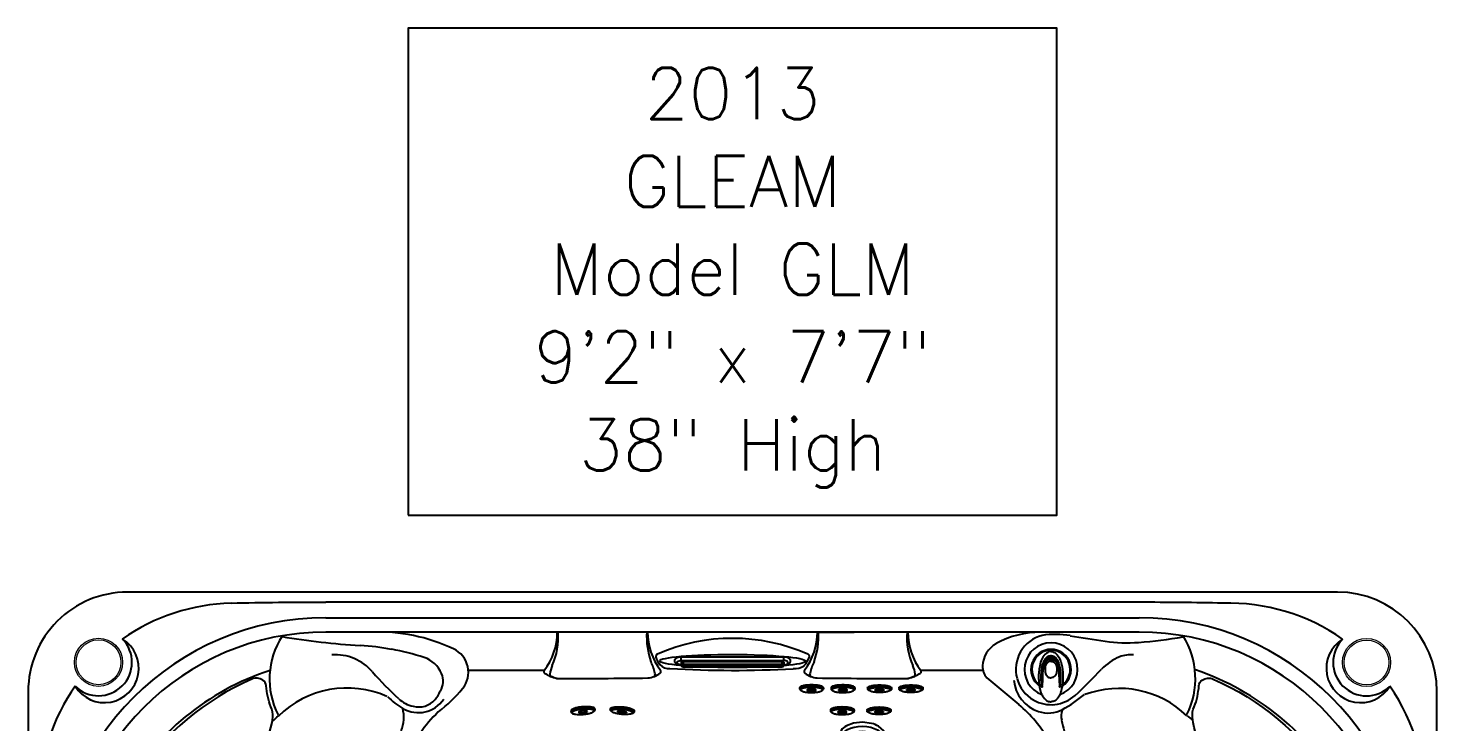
# Model space of a CAD drawing. Extents: x 398 to 508, y 628 to 778.
# Drawn here: x 398.1 to 508.1, y 724.3 to 778.5 of the extents above; entities that cross this region are included whole.
import ezdxf
from ezdxf.enums import TextEntityAlignment as Align

# ---------------------------------------------------------------- set-up
doc = ezdxf.new("R2010")
doc.units = 0
doc.header["$MEASUREMENT"] = 0
for name, color, linetype in [('1', 4, 'Continuous'), ('2', 7, 'Continuous'), ('DIM', 3, 'Continuous')]:
    doc.layers.add(name, color=color, linetype=linetype)
doc.styles.add('SIMPLEX', font='simplex')

# ---------------------------------------------------------------- blocks, each defined once
blk = doc.blocks.new('WATERFALL')
at = {"layer": '1'}
for p, q in [((4, 0), (-4, 0)), ((-4, -0.4), (-4, -0.64)), ((-4, -0.63), (-4, -0.66)), ((-3.85, -0.35), (3.85, -0.35)), ((4, -0.4), (4, -0.64)), ((4, -0.63), (4, -0.66))]:
    blk.add_line(p, q, dxfattribs=at)
at = {"layer": '1', "color": 3, "linetype": 'Continuous'}
for p, q in [((-4, -0.27), (-4, 0)), ((4, -0.27), (4, 0)), ((-4, -0.27), (4, -0.27)), ((-3.93, -0.7), (-3.93, -0.71)), ((-3.9, -0.7), (-3.9, -0.68)), ((-3.85, -0.56), (3.85, -0.56)), ((-3.85, -0.56), (-3.85, -0.76)), ((3.85, -0.66), (-3.85, -0.66)), ((-3.85, -0.66), (3.85, -0.66)), ((-3.85, -0.72), (3.85, -0.72)), ((-3.85, -0.75), (3.85, -0.75)), ((3.85, -0.35), (3.85, -0.56)), ((3.85, -0.56), (3.85, -0.76)), ((3.9, -0.7), (3.9, -0.68)), ((3.93, -0.7), (3.93, -0.71))]:
    blk.add_line(p, q, dxfattribs=at)
at = {"layer": '1', "color": 3}
blk.add_line((-3.85, -0.35), (-3.85, -0.56), dxfattribs=at)
at = {"layer": '1', "linetype": 'Continuous'}
blk.add_line((-3.85, -0.76), (3.85, -0.76), dxfattribs=at)
at = {"layer": '1'}
for centre, radius, start, end in [((-4, -0.96), 0.96, 89.7026, 110.5473), ((4, -0.96), 0.96, 69.4527, 90.2974), ((-4.38, -0.28), 0.162, 137.3529, 196.1624), ((-4.22, -0.26), 0.323, 191.3089, 230.2531), ((-4.2, -0.44), 0.408, 110.5473, 137.3529), ((-4.09, -0.11), 0.519, 230.3167, 253.2943), ((-4, 0.17), 0.811, 252.8804, 270.2955), ((-3.94, -0.45), 0.0809, 117.1348, 158.7066), ((-3.91, -0.44), 0.11, 169.5931, 190.5464), ((-3.96, -0.44), 0.0631, 198.2934, 228.5703), ((-3.92, -0.65), 0.0826, 185.5312, 225.4143), ((-3.86, -0.61), 0.255, 87.9371, 118.1535), ((-3.86, -0.59), 0.166, 225.4143, 272.815), ((3.86, -0.61), 0.255, 61.8465, 92.0629), ((3.86, -0.59), 0.166, 267.185, 314.5857), ((3.92, -0.65), 0.0826, 314.5857, 354.4688), ((3.94, -0.45), 0.0809, 21.2934, 62.8652), ((3.95, -0.63), 0.0493, 354.0691, 39.2593), ((3.96, -0.44), 0.0631, 311.4297, 341.7066), ((4, 0.17), 0.811, 269.7045, 287.1196), ((3.91, -0.44), 0.11, 349.4536, 10.4069), ((4.09, -0.11), 0.519, 286.7057, 309.6833), ((4.2, -0.44), 0.408, 42.6471, 69.4527), ((4.22, -0.26), 0.323, 309.7469, 348.6911), ((4.38, -0.28), 0.162, 343.8376, 42.6471)]:
    blk.add_arc(centre, radius, start, end, dxfattribs=at)
at = {"layer": '1', "color": 3, "linetype": 'Continuous'}
for centre, radius, start, end in [((-3.95, -0.63), 0.0493, 140.7407, 185.9309), ((-3.93, -0.63), 0.0679, 190.5036, 252.9656), ((-3.93, -0.65), 0.0751, 119.3743, 140.7407), ((-3.86, -0.78), 0.22, 87.5101, 119.3743), ((-3.92, -0.59), 0.105, 252.9656, 268.2617), ((-3.89, -0.7), 0.0319, 125.8154, 171.1791), ((-3.91, -0.71), 0.0194, 179.0129, 218.493), ((-3.88, -0.69), 0.0512, 218.493, 247.8988), ((-3.87, -0.73), 0.0693, 108.3606, 125.8154), ((-3.88, -0.7), 0.0321, 119.8351, 135.4578), ((-3.88, -0.69), 0.0165, 186.2572, 229.3653), ((-3.85, -0.62), 0.13, 247.8988, 270.493), ((-3.85, -0.81), 0.148, 91.2486, 108.3606), ((-3.87, -0.72), 0.0511, 107.1562, 119.8351), ((-3.86, -0.67), 0.0505, 229.3653, 264.7528), ((-3.85, -0.77), 0.106, 89.5501, 107.1562), ((-3.81, -0.15), 0.57, 264.7528, 266.3621), ((-3.81, -0.15), 0.57, 264.7528, 266.3621), ((3.86, -0.78), 0.22, 60.6257, 92.4899), ((3.85, -0.77), 0.106, 72.8438, 90.4499), ((3.85, -0.81), 0.148, 71.6394, 88.7514), ((3.81, -0.15), 0.57, 273.6379, 275.2472), ((3.85, -0.62), 0.13, 269.507, 292.1012), ((3.86, -0.67), 0.0505, 275.2472, 310.6347), ((3.87, -0.72), 0.0511, 60.1649, 72.8438), ((3.87, -0.73), 0.0693, 54.1846, 71.6394), ((3.88, -0.7), 0.0321, 44.5422, 60.1649), ((3.88, -0.69), 0.0165, 310.6347, 353.7428), ((3.92, -0.67), 0.0225, 207.2341, 269.8666), ((3.88, -0.69), 0.0512, 292.1012, 321.507), ((3.89, -0.7), 0.0319, 8.8209, 54.1846), ((3.91, -0.71), 0.0194, 321.507, 0.9871), ((3.92, -0.59), 0.105, 271.7383, 287.0344), ((3.93, -0.63), 0.0679, 287.0344, 349.4964), ((3.93, -0.65), 0.0751, 39.2593, 60.6257)]:
    blk.add_arc(centre, radius, start, end, dxfattribs=at)
at = {"layer": '1', "color": 3, "linetype": 'Continuous', "extrusion": (0, 0, -1)}
blk.add_ellipse((-4, -0.44), major_axis=(0.34, 0), ratio=0.499996, start_param=1.570796, end_param=4.712389, dxfattribs=at)
at = {"layer": '1', "color": 3, "linetype": 'Continuous'}
blk.add_ellipse((4, -0.44), major_axis=(-0.34, 0), ratio=0.499996, start_param=1.570796, end_param=4.712389, dxfattribs=at)
blk = doc.blocks.new('MINI')
at = {"layer": '1', "color": 3}
for p, q in [((0.22, 0.93), (0.33, 0.93)), ((0.39, 0.89), (0.44, 0.83)), ((0.39, 0.89), (0.39, 0.89)), ((0.22, -0.93), (0.33, -0.93)), ((0.33, -0.93), (0.33, -0.93)), ((0.39, -0.9), (0.44, -0.83))]:
    blk.add_line(p, q, dxfattribs=at)
for points in [[(0.22, 0.93, 0.267867), (0.16, 0.89, 0.072378), (0.07, 0.66, 0.034036), (0.02, 0.38, 0.024706), (0, 0, 0.024706), (0.02, -0.38, 0.034036), (0.07, -0.66, 0.072378), (0.16, -0.89, 0.267867), (0.22, -0.93, 0.267867)], [(0.39, 0.89, 0.267867), (0.33, 0.93, 0.267867), (0.26, 0.89, 0.072378), (0.17, 0.66, 0.034036), (0.12, 0.38, 0.024706), (0.1, 0, 0.024706), (0.12, -0.38, 0.034036), (0.17, -0.66, 0.072378), (0.26, -0.89, 0.267867), (0.33, -0.93, 0.267867)], [(0.33, -0.93, 0.238458), (0.39, -0.9, 0.072378)]]:
    blk.add_lwpolyline(points, format="xyb", dxfattribs=at)
for points in [[(0.39, -0.86, 0.267867), (0.44, -0.82, 0.072378), (0.53, -0.6, 0.034036), (0.57, -0.35, 0.024706), (0.59, 0, 0.024706), (0.57, 0.35, 0.034036), (0.53, 0.6, 0.072378), (0.44, 0.82, 0.267867), (0.39, 0.86, 0.267867), (0.33, 0.82, 0.072378), (0.24, 0.6, 0.034036), (0.2, 0.35, 0.024706), (0.18, 0, 0.024706), (0.2, -0.35, 0.034036), (0.24, -0.6, 0.072378), (0.33, -0.82, 0.267867)], [(0.39, 0.34, 0.280852), (0.37, 0.33, 0.066452), (0.34, 0.24, 0.030521), (0.32, 0.14, 0.022038), (0.32, 0, 0.022038), (0.32, -0.14, 0.030521), (0.34, -0.24, 0.066452), (0.37, -0.33, 0.280852), (0.39, -0.34, 0.280852), (0.41, -0.33, 0.066452), (0.44, -0.24, 0.030521), (0.45, -0.14, 0.022038), (0.46, 0, 0.022038), (0.45, 0.14, 0.030521), (0.44, 0.24, 0.066452), (0.41, 0.33, 0.280852)]]:
    blk.add_lwpolyline(points, format="xyb", close=True, dxfattribs=at)
blk = doc.blocks.new('MJET')
at = {"layer": '1', "color": 3}
for p, q in [((-0.95, -0.16), (-0.85, -0.1)), ((-0.55, -0.74), (-0.5, -0.71))]:
    blk.add_line(p, q, dxfattribs=at)
at = {"layer": '1'}
blk.add_lwpolyline([(0.05, -2.04), (0.29, -1.76), (0.39, -1.23, 0.071169), (0.29, -0.66), (0, 0), (-0.44, 0.57), (-0.89, 0.93, 0.106361), (-1.41, 1.09), (-1.73, 1.04)], format="xyb", dxfattribs=at)
for centre, radius, start, end in [((-1.22, 0.13), 1.04, 119.3208, 174.577), ((-0.48, -1.13), 1.05, 236.7737, 300.1392)]:
    blk.add_arc(centre, radius, start, end, dxfattribs=at)
at = {"layer": '1', "color": 3}
for centre, radius, start, end in [((-0.13, -0.09), 0.966, 169.3755, 182.7087), ((-0.08, -0.06), 0.966, 172.9807, 184.5691), ((-1.26, -0.24), 0.0367, 125.7131, 173.0988), ((-1.08, -0.5), 0.352, 100.3995, 124.643), ((-1.14, -0.32), 0.165, 61.4818, 91.5367), ((-1.07, -0.2), 0.0266, 348.2864, 61.4818), ((-0.13, -0.09), 0.966, 238.8747, 251.0567), ((-0.08, -0.06), 0.966, 237.3676, 247.1634)]:
    blk.add_arc(centre, radius, start, end, dxfattribs=at)
at = {"layer": '1'}
blk.add_ellipse((-1.09, -0.65), major_axis=(-0.85, 1.42), ratio=0.582043, dxfattribs=at)
at = {"layer": '1', "color": 3}
for centre, major_axis, ratio in [((-1.2, -0.71), (-0.62, 1.02), 0.582633), ((-1.09, -0.65), (-0.462, 0.802), 0.562663), ((-1.04, -0.62), (-0.255, 0.321), 0.687109), ((-1.04, -0.62), (-0.121, 0.22), 0.601926)]:
    blk.add_ellipse(centre, major_axis=major_axis, ratio=ratio, dxfattribs=at)
for centre, major_axis, ratio, start_param, end_param in [((-0.93, -0.55), (-0.427, 0.679), 0.579291, 6.026519, 9.533585), ((-0.68, -0.43), (-0.427, 0.679), 0.579291, 6.578896, 7.179786), ((-0.64, -0.4), (-0.427, 0.679), 0.579291, 6.646969, 7.192996), ((-1.01, -0.6), (-0.285, 0.376), 0.697464, 6.107579, 11.857587), ((-1.17, -0.22), (-0.124, -0.017), 0.236606, 6.126494, 9.424778), ((-0.94, -0.56), (-0.285, 0.376), 0.697464, 2.921818, 6.286736), ((-0.68, -0.43), (-0.427, 0.679), 0.579291, 8.429339, 8.995074), ((-0.64, -0.4), (-0.427, 0.679), 0.579291, 8.436954, 8.937403)]:
    blk.add_ellipse(centre, major_axis=major_axis, ratio=ratio, start_param=start_param, end_param=end_param, dxfattribs=at)
blk = doc.blocks.new('DIVERTERVALVE')
at = {"layer": '1', "flags": 128}
for points in [[(-2.06, 0.66), (-2.17, 0.6), (-2.26, 0.52), (-2.35, 0.44), (-2.39, 0.38), (-2.44, 0.32), (-2.47, 0.26), (-2.5, 0.19), (-2.51, 0.12), (-2.52, 0.04), (-2.52, 0.01)], [(-2.06, -0.65), (-2.17, -0.58), (-2.26, -0.51), (-2.35, -0.43), (-2.39, -0.37), (-2.44, -0.31), (-2.47, -0.25), (-2.5, -0.18), (-2.51, -0.1), (-2.52, -0.03), (-2.52, 0.01)], [(-1.99, 0.7), (-2, 0.69), (-2.01, 0.69), (-2.04, 0.67), (-2.06, 0.66)], [(1.4, 0.01), (1.39, -0.09), (1.36, -0.18), (1.33, -0.26), (1.28, -0.34), (1.22, -0.41), (1.15, -0.48), (1.07, -0.53), (0.96, -0.6), (0.85, -0.66), (0.73, -0.71), (0.61, -0.76), (0.41, -0.82), (0.2, -0.86), (-0.01, -0.9), (-0.23, -0.92), (-0.44, -0.93), (-0.64, -0.93), (-0.84, -0.92), (-1.03, -0.91), (-1.23, -0.89), (-1.42, -0.85), (-1.54, -0.83), (-1.65, -0.8), (-1.73, -0.78), (-1.8, -0.75), (-1.87, -0.73), (-1.91, -0.72), (-1.95, -0.7), (-1.97, -0.69), (-1.99, -0.69)], [(1.4, 0.01), (1.39, 0.09), (1.37, 0.18), (1.35, 0.22)], [(-1.99, -0.69), (-2, -0.68), (-2.01, -0.67), (-2.04, -0.66), (-2.06, -0.65)]]:
    blk.add_lwpolyline(points, dxfattribs=at)
at = {"layer": '1', "color": 3, "flags": 128}
for points in [[(-1.3, 0.69), (-1.19, 0.67), (-1.07, 0.66), (-0.95, 0.65), (-0.83, 0.64), (-0.71, 0.64), (-0.51, 0.63), (-0.31, 0.63), (-0.1, 0.62), (0.05, 0.6), (0.2, 0.58), (0.3, 0.56), (0.39, 0.53), (0.49, 0.49), (0.55, 0.45), (0.61, 0.41), (0.67, 0.35), (0.71, 0.29), (0.75, 0.23), (0.78, 0.16), (0.79, 0.11), (0.8, 0.06), (0.8, 0.01)], [(-1.3, 0.69), (-1.12, 0.67), (-0.94, 0.66), (-0.76, 0.66), (-0.57, 0.66), (-0.39, 0.66), (-0.21, 0.65), (-0.03, 0.63), (0.09, 0.62), (0.22, 0.59), (0.34, 0.57), (0.46, 0.53), (0.57, 0.48), (0.64, 0.44), (0.7, 0.4), (0.76, 0.35), (0.81, 0.29), (0.85, 0.23), (0.88, 0.16), (0.9, 0.08), (0.91, 0.01)], [(-1.3, 0.68), (-1.14, 0.66), (-0.98, 0.66), (-0.82, 0.65), (-0.67, 0.65), (-0.51, 0.65), (-0.35, 0.65), (-0.19, 0.64), (-0.03, 0.62), (0.09, 0.61), (0.21, 0.58), (0.33, 0.56), (0.45, 0.52), (0.57, 0.47), (0.63, 0.43), (0.7, 0.39), (0.75, 0.34), (0.8, 0.28), (0.84, 0.22), (0.87, 0.15), (0.89, 0.08), (0.9, 0.01)], [(0.9, 0.01), (0.89, -0.07), (0.87, -0.14), (0.84, -0.21), (0.8, -0.27), (0.75, -0.33), (0.7, -0.38), (0.63, -0.42), (0.57, -0.46), (0.45, -0.51), (0.33, -0.54), (0.21, -0.57), (0.09, -0.59), (-0.03, -0.61), (-0.19, -0.63), (-0.35, -0.64), (-0.51, -0.64), (-0.67, -0.64), (-0.82, -0.64), (-0.98, -0.64), (-1.14, -0.65), (-1.3, -0.67)], [(0.91, 0.01), (0.9, -0.07), (0.88, -0.14), (0.85, -0.21), (0.81, -0.28), (0.76, -0.33), (0.7, -0.38), (0.64, -0.43), (0.57, -0.47), (0.46, -0.52), (0.34, -0.55), (0.22, -0.58), (0.09, -0.6), (-0.03, -0.62), (-0.19, -0.64), (-0.35, -0.65), (-0.51, -0.65), (-0.67, -0.65), (-0.82, -0.65), (-0.98, -0.65), (-1.14, -0.66), (-1.3, -0.68)], [(0.8, 0.01), (0.79, -0.07), (0.78, -0.14), (0.75, -0.21), (0.71, -0.28), (0.67, -0.34), (0.61, -0.39), (0.55, -0.44), (0.49, -0.48), (0.39, -0.52), (0.3, -0.55), (0.2, -0.57), (0.05, -0.59), (-0.1, -0.6), (-0.31, -0.61), (-0.51, -0.62), (-0.71, -0.63), (-0.83, -0.63), (-0.95, -0.64), (-1.07, -0.65), (-1.19, -0.66), (-1.3, -0.68)], [(-1.21, 0.71), (-1.04, 0.7), (-0.86, 0.69), (-0.68, 0.69), (-0.51, 0.69), (-0.33, 0.68), (-0.16, 0.67), (0.02, 0.65), (0.14, 0.63), (0.26, 0.61), (0.38, 0.58), (0.5, 0.54), (0.61, 0.49), (0.68, 0.45), (0.74, 0.41), (0.8, 0.36), (0.85, 0.3), (0.89, 0.23), (0.92, 0.16), (0.93, 0.08), (0.94, 0.01)], [(-1.21, -0.7), (-1.04, -0.69), (-0.86, -0.68), (-0.68, -0.68), (-0.51, -0.67), (-0.33, -0.67), (-0.16, -0.66), (0.02, -0.64), (0.14, -0.62), (0.26, -0.6), (0.38, -0.57), (0.5, -0.53), (0.61, -0.48), (0.68, -0.44), (0.74, -0.4), (0.8, -0.34), (0.85, -0.28), (0.89, -0.22), (0.92, -0.15), (0.93, -0.07), (0.94, 0.01)]]:
    blk.add_lwpolyline(points, dxfattribs=at)
at = {"layer": '1'}
for start, end in [(0, 160.0396), (199.5487, 0)]:
    blk.add_arc((0, 0), 2.08, start, end, dxfattribs=at)
at = {"layer": '1', "color": 3}
for radius, start, end in [(1.57, 0, 145.3967), (1.5, 0, 142.9103), (1.57, 213.9486, 0), (1.5, 216.4268, 0)]:
    blk.add_arc((0, 0), radius, start, end, dxfattribs=at)
at = {"layer": '1'}
for points, knots in [([(-1.99, 0.7), (-1.99, 0.7), (-1.99, 0.7), (-1.99, 0.69), (-2, 0.69), (-2.01, 0.69), (-2.01, 0.69), (-2.03, 0.68), (-2.03, 0.68), (-2.05, 0.67), (-2.06, 0.66), (-2.06, 0.66)], [0, 0, 0, 0, 0.125, 0.125, 0.25, 0.25, 0.5, 0.5, 0.75, 0.75, 1, 1, 1, 1]), ([(-1.99, 0.7), (-1.97, 0.7), (-1.95, 0.71), (-1.92, 0.72), (-1.9, 0.73), (-1.88, 0.74), (-1.86, 0.75), (-1.83, 0.76), (-1.81, 0.76), (-1.78, 0.77), (-1.77, 0.78), (-1.72, 0.79), (-1.68, 0.8), (-1.61, 0.82), (-1.57, 0.83), (-1.5, 0.85), (-1.46, 0.86), (-1.39, 0.87), (-1.35, 0.88), (-1.28, 0.89), (-1.24, 0.9), (-1.12, 0.91), (-1.05, 0.92), (-0.89, 0.93), (-0.82, 0.94), (-0.66, 0.94), (-0.58, 0.94), (-0.43, 0.94), (-0.35, 0.94), (-0.12, 0.92), (0.03, 0.9), (0.26, 0.86), (0.33, 0.85), (0.45, 0.82), (0.48, 0.81), (0.56, 0.79), (0.6, 0.78), (0.71, 0.74), (0.78, 0.71), (0.88, 0.66), (0.92, 0.64), (0.98, 0.6), (1.02, 0.58), (1.08, 0.54), (1.11, 0.52), (1.17, 0.47), (1.2, 0.44), (1.25, 0.38), (1.28, 0.35), (1.32, 0.29), (1.34, 0.25), (1.35, 0.22)], [0, 0, 0, 0, 0.03125, 0.03125, 0.046875, 0.046875, 0.0625, 0.0625, 0.078125, 0.078125, 0.09375, 0.09375, 0.125, 0.125, 0.15625, 0.15625, 0.1875, 0.1875, 0.21875, 0.21875, 0.25, 0.25, 0.3125, 0.3125, 0.375, 0.375, 0.4375, 0.4375, 0.5, 0.5, 0.625, 0.625, 0.6875, 0.6875, 0.71875, 0.71875, 0.75, 0.75, 0.8125, 0.8125, 0.84375, 0.84375, 0.875, 0.875, 0.90625, 0.90625, 0.9375, 0.9375, 0.96875, 0.96875, 1, 1, 1, 1]), ([(-2.06, -0.65), (-2.06, -0.65), (-2.05, -0.66), (-2.03, -0.66), (-2.03, -0.67), (-2.01, -0.67), (-2.01, -0.68), (-2, -0.68), (-1.99, -0.68), (-1.99, -0.68), (-1.99, -0.69), (-1.99, -0.69)], [0, 0, 0, 0, 0.25, 0.25, 0.5, 0.5, 0.75, 0.75, 0.875, 0.875, 1, 1, 1, 1])]:
    blk.add_open_spline(points, degree=3, knots=knots, dxfattribs=at)
at = {"layer": '1', "color": 3}
for points, knots in [([(-1.31, 0.68), (-1.31, 0.68), (-1.32, 0.68), (-1.33, 0.68), (-1.33, 0.68), (-1.34, 0.69), (-1.35, 0.69), (-1.36, 0.69), (-1.36, 0.69), (-1.37, 0.7), (-1.37, 0.7), (-1.37, 0.7), (-1.37, 0.7), (-1.37, 0.71), (-1.37, 0.71), (-1.37, 0.71), (-1.36, 0.71), (-1.36, 0.72), (-1.35, 0.72), (-1.34, 0.72), (-1.32, 0.73), (-1.29, 0.73), (-1.26, 0.73), (-1.23, 0.74), (-1.22, 0.74), (-1.21, 0.74)], [0, 0, 0, 0, 0.0363, 0.0726, 0.108899, 0.149977, 0.191052, 0.221863, 0.252669, 0.275327, 0.29799, 0.315121, 0.332215, 0.34852, 0.364795, 0.381622, 0.398486, 0.421273, 0.444094, 0.505241, 0.585692, 0.690463, 0.826017, 0.913008, 1, 1, 1, 1]), ([(-1.21, 0.74), (-1.21, 0.74), (-1.2, 0.74), (-1.17, 0.74), (-1.13, 0.74), (-1.09, 0.74), (-1.05, 0.75), (-1, 0.75), (-0.94, 0.75), (-0.88, 0.76), (-0.81, 0.76), (-0.74, 0.76), (-0.66, 0.76), (-0.56, 0.76), (-0.47, 0.76), (-0.36, 0.76), (-0.24, 0.75), (-0.11, 0.74), (0.03, 0.72), (0.17, 0.7), (0.3, 0.67), (0.42, 0.64), (0.52, 0.6), (0.61, 0.57), (0.69, 0.53), (0.76, 0.49), (0.82, 0.45), (0.87, 0.41), (0.91, 0.37), (0.95, 0.33), (0.99, 0.29), (1.03, 0.23), (1.06, 0.16), (1.08, 0.08), (1.08, 0.03), (1.08, 0.01)], [0.0342133, 0.0342133, 0.0342133, 0.0342133, 0.0372226, 0.0493875, 0.0629178, 0.0779265, 0.0945205, 0.1128631, 0.1332546, 0.1560166, 0.1814365, 0.2093275, 0.239663, 0.2728559, 0.3092641, 0.348779, 0.3920627, 0.4400033, 0.4926594, 0.5475401, 0.5974105, 0.6414151, 0.6807211, 0.7160341, 0.7477155, 0.7764632, 0.8028293, 0.8262781, 0.8475195, 0.8680151, 0.8892787, 0.9128725, 0.9401017, 0.969074, 0.9965284, 0.9965284, 0.9965284, 0.9965284]), ([(1.08, 0.01), (1.08, 0), (1.08, -0.02), (1.08, -0.05), (1.07, -0.08), (1.07, -0.1), (1.06, -0.13), (1.05, -0.16), (1.04, -0.18), (1.03, -0.21), (1.01, -0.25), (0.98, -0.3), (0.92, -0.35), (0.87, -0.4), (0.77, -0.47), (0.64, -0.55), (0.46, -0.62), (0.25, -0.67), (0.03, -0.71), (-0.21, -0.74), (-0.45, -0.75), (-0.68, -0.75), (-0.84, -0.75), (-0.94, -0.74), (-0.97, -0.74), (-1, -0.74), (-1.03, -0.74), (-1.06, -0.73), (-1.09, -0.73), (-1.12, -0.73), (-1.15, -0.73), (-1.18, -0.73), (-1.2, -0.73), (-1.21, -0.73)], [0, 0, 0, 0, 0.010558, 0.021139, 0.031726, 0.042309, 0.052885, 0.063457, 0.074032, 0.084612, 0.095193, 0.124266, 0.153341, 0.182421, 0.211499, 0.283444, 0.355412, 0.438607, 0.521818, 0.617176, 0.712534, 0.797902, 0.883265, 0.894938, 0.906612, 0.918285, 0.929959, 0.941633, 0.953307, 0.96498, 0.976652, 0.988325, 1, 1, 1, 1]), ([(0.64, 0.01), (0.64, 0.01), (0.64, 0.02), (0.64, 0.03), (0.63, 0.05), (0.63, 0.06), (0.63, 0.08), (0.63, 0.1), (0.62, 0.12), (0.61, 0.14), (0.61, 0.17), (0.59, 0.2), (0.57, 0.23), (0.55, 0.26), (0.53, 0.28), (0.52, 0.29), (0.5, 0.31), (0.49, 0.32), (0.48, 0.33), (0.46, 0.34), (0.45, 0.35), (0.44, 0.36), (0.42, 0.37), (0.41, 0.38), (0.39, 0.39), (0.38, 0.39), (0.36, 0.4), (0.34, 0.41), (0.33, 0.42), (0.31, 0.42), (0.27, 0.44), (0.24, 0.45), (0.21, 0.45), (0.19, 0.46), (0.17, 0.46), (0.15, 0.46), (0.13, 0.47), (0.11, 0.47), (0.09, 0.47), (0.08, 0.47), (0.06, 0.47), (0.04, 0.47), (0.03, 0.47), (0.01, 0.47), (-0.01, 0.47), (-0.01, 0.47), (-0.01, 0.47), (-0.02, 0.47), (-0.04, 0.47), (-0.06, 0.47), (-0.07, 0.47), (-0.1, 0.47), (-0.12, 0.47), (-0.14, 0.47), (-0.17, 0.46), (-0.2, 0.46), (-0.23, 0.45), (-0.27, 0.44), (-0.3, 0.43), (-0.34, 0.42), (-0.35, 0.41), (-0.37, 0.4), (-0.39, 0.4), (-0.4, 0.39), (-0.42, 0.38), (-0.43, 0.37), (-0.45, 0.36), (-0.46, 0.35), (-0.48, 0.34), (-0.49, 0.33), (-0.5, 0.32), (-0.52, 0.31), (-0.53, 0.3), (-0.54, 0.29), (-0.55, 0.27), (-0.56, 0.26), (-0.57, 0.25), (-0.58, 0.23), (-0.61, 0.2), (-0.63, 0.15), (-0.64, 0.09), (-0.65, 0.06), (-0.65, 0.05), (-0.65, 0.04), (-0.65, 0.02), (-0.65, 0.01), (-0.65, 0.01)], [0, 0, 0, 0, 0.008053, 0.01208, 0.02416, 0.030201, 0.032215, 0.058046, 0.064511, 0.066666, 0.095388, 0.112699, 0.136175, 0.154292, 0.160334, 0.185275, 0.188534, 0.198309, 0.211339, 0.219894, 0.225026, 0.238707, 0.249526, 0.253131, 0.267547, 0.278985, 0.282797, 0.298039, 0.310173, 0.314216, 0.330386, 0.373436, 0.377866, 0.382296, 0.40444, 0.408868, 0.417722, 0.436905, 0.44133, 0.447229, 0.466891, 0.468857, 0.470824, 0.49689, 0.49922, 0.499608, 0.499996, 0.504905, 0.509813, 0.529448, 0.536812, 0.539266, 0.568644, 0.57599, 0.578439, 0.619972, 0.624396, 0.633244, 0.684608, 0.688585, 0.692562, 0.716421, 0.72018, 0.72394, 0.746493, 0.750053, 0.753614, 0.774974, 0.780041, 0.78173, 0.801995, 0.811641, 0.813248, 0.827713, 0.843149, 0.844693, 0.852411, 0.870311, 0.876279, 0.922299, 0.965058, 0.967216, 0.97369, 0.982461, 0.991231, 1, 1, 1, 1]), ([(0.64, 0.01), (0.64, -0.01), (0.63, -0.03), (0.63, -0.07), (0.63, -0.09), (0.62, -0.12), (0.61, -0.14), (0.59, -0.18), (0.59, -0.19), (0.56, -0.24), (0.53, -0.27), (0.49, -0.31), (0.48, -0.32), (0.45, -0.34), (0.43, -0.35), (0.4, -0.37), (0.38, -0.38), (0.35, -0.39), (0.33, -0.4), (0.28, -0.42), (0.24, -0.43), (0.17, -0.45), (0.14, -0.45), (0.08, -0.46), (0.06, -0.46), (0.03, -0.46), (0.01, -0.46), (-0.08, -0.46), (-0.16, -0.45), (-0.26, -0.43), (-0.3, -0.42), (-0.37, -0.39), (-0.4, -0.38), (-0.45, -0.35), (-0.47, -0.34), (-0.49, -0.32), (-0.51, -0.31), (-0.54, -0.28), (-0.55, -0.27), (-0.57, -0.24), (-0.58, -0.22), (-0.6, -0.19), (-0.61, -0.17), (-0.63, -0.14), (-0.63, -0.12), (-0.65, -0.07), (-0.65, -0.03), (-0.65, 0.01)], [0, 0, 0, 0, 0.03125, 0.03125, 0.0625, 0.0625, 0.09375, 0.09375, 0.125, 0.125, 0.1875, 0.1875, 0.21875, 0.21875, 0.25, 0.25, 0.28125, 0.28125, 0.3125, 0.3125, 0.375, 0.375, 0.4375, 0.4375, 0.46875, 0.46875, 0.5, 0.5, 0.625, 0.625, 0.6875, 0.6875, 0.75, 0.75, 0.78125, 0.78125, 0.8125, 0.8125, 0.84375, 0.84375, 0.875, 0.875, 0.90625, 0.90625, 0.9375, 0.9375, 1, 1, 1, 1]), ([(-1.21, -0.73), (-1.22, -0.72), (-1.23, -0.72), (-1.25, -0.72), (-1.28, -0.72), (-1.31, -0.72), (-1.33, -0.71), (-1.34, -0.71), (-1.35, -0.71), (-1.36, -0.7), (-1.36, -0.7), (-1.37, -0.7), (-1.37, -0.7), (-1.37, -0.7), (-1.37, -0.69), (-1.37, -0.69), (-1.37, -0.69), (-1.37, -0.69), (-1.37, -0.68), (-1.36, -0.68), (-1.36, -0.68), (-1.35, -0.68), (-1.34, -0.67), (-1.33, -0.67), (-1.32, -0.67), (-1.31, -0.67), (-1.31, -0.67)], [0, 0, 0, 0, 0.059357, 0.118714, 0.263838, 0.376487, 0.463331, 0.529754, 0.554942, 0.580124, 0.598746, 0.617366, 0.633174, 0.648965, 0.664449, 0.679901, 0.696148, 0.712421, 0.734541, 0.756667, 0.78647, 0.816276, 0.895436, 0.93029, 0.965145, 1, 1, 1, 1])]:
    blk.add_open_spline(points, degree=3, knots=knots, dxfattribs=at)
blk = doc.blocks.new('2013GLEAM')
at = {"layer": '1', "color": 3, "linetype": 'Continuous'}
for p, q in [((55, 90.21), (23.25, 90.21)), ((86.75, 90.21), (55, 90.21)), ((23.25, 89), (55, 89)), ((55, 89), (86.75, 89)), ((26.05, 87.87), (23.25, 87.87)), ((23.61, 87.05), (23.61, 87.05)), ((41.31, 87.87), (26.05, 87.87)), ((41.37, 87.87), (41.31, 87.87)), ((45.5, 87.87), (41.37, 87.87)), ((48.3, 87.87), (45.5, 87.87)), ((48.37, 87.87), (48.3, 87.87)), ((55, 87.87), (48.37, 87.87)), ((61.63, 87.87), (55, 87.87)), ((61.63, 87.87), (61.7, 87.87)), ((61.7, 87.87), (61.63, 87.87)), ((61.7, 87.87), (64.5, 87.87)), ((64.5, 87.87), (61.7, 87.87)), ((68.63, 87.87), (64.5, 87.87)), ((68.63, 87.87), (68.69, 87.87)), ((68.69, 87.87), (68.63, 87.87)), ((79.88, 87.87), (68.69, 87.87)), ((83.95, 87.87), (79.88, 87.87)), ((86.23, 87.87), (83.95, 87.87)), ((86.75, 87.87), (86.23, 87.87)), ((40.28, 84.89), (34.36, 84.89)), ((49.4, 84.89), (49.39, 84.89)), ((60.6, 84.89), (60.61, 84.89)), ((60.61, 84.89), (60.6, 84.89)), ((74.54, 84.89), (69.72, 84.89))]:
    blk.add_line(p, q, dxfattribs=at)
at = {"layer": '1', "color": 4, "linetype": 'Continuous'}
blk.add_lwpolyline([(110, 7.75), (110, 83.25, 0.414211), (102.25, 91), (7.75, 91, 0.414214), (0, 83.25), (0, 7.75, 0.414214), (7.75, 0), (102.25, 0, 0.414214)], format="xyb", close=True, dxfattribs=at)
at = {"layer": '1'}
for points in [[(14.25, 75.13, 0.139939), (17.94, 78.22, 0.13657), (19.09, 81.23, 0.135613), (18.94, 82.05, -0.068851), (18.58, 83.67, 0.225097), (18.32, 84.13, 0.255346), (17.47, 84.21, 0.142373), (8.43, 76.67, 0.255346), (8.36, 75.82, 0.225097), (8.77, 75.47, -0.068851), (10.3, 74.83, 0.135613), (11.08, 74.54, 0.13657), (14.24, 75.14)], [(95.75, 75.13, -0.139939), (92.06, 78.22, -0.13657), (90.91, 81.23, -0.135613), (91.06, 82.05, 0.068851), (91.42, 83.67, -0.225097), (91.68, 84.13, -0.255346), (92.53, 84.21, -0.142373), (101.57, 76.67, -0.255346), (101.64, 75.82, -0.225097), (101.23, 75.47, 0.068851), (99.7, 74.83, -0.135613), (98.92, 74.54, -0.13657), (95.76, 75.14)]]:
    blk.add_lwpolyline(points, format="xyb", dxfattribs=at)
at = {"layer": '1', "lineweight": 5}
for centre in [(5.49, 85.52), (104.51, 85.51)]:
    blk.add_circle(centre, 1.88, dxfattribs=at)
at = {"layer": '1', "color": 3, "lineweight": 5}
for centre in [(5.49, 85.52), (104.51, 85.51)]:
    blk.add_circle(centre, 1.75, dxfattribs=at)
at = {"layer": '1', "color": 3, "linetype": 'Continuous'}
for centre, radius, start, end in [((23.48, -250.34), 340.54, 90.0394, 91.2833), ((85.49, -326.83), 417.04, 88.9292, 89.8263), ((16.2, 74.7), 15.43, 91.2833, 125.0099), ((93.72, 74.56), 15.58, 55.0599, 91.6358), ((23.25, 67.75), 21.25, 90, 180), ((86.75, 67.75), 21.25, 0, 90), ((23.25, 67.75), 20.13, 90.0007, 179.9993), ((5.95, 85.05), 2.68, 211.658, 58.342), ((24.97, 84.22), 6.13, 146.9504, 207.1923), ((27.37, 74.28), 13.6, 64.5492, 92.4788), ((36.44, 87.87), 4.87, 322.2855, 0.08), ((35.9, 87.48), 5.49, 336.1928, 4.1033), ((54.48, 87.57), 6.19, 177.154, 198.9642), ((53.16, 87.86), 4.79, 179.7753, 217.8962), ((55, 72.85), 14.54, 66.0936, 113.7569), ((56.84, 87.86), 4.79, 322.1038, 0.2247), ((55.52, 87.57), 6.19, 341.0358, 2.846), ((74.1, 87.48), 5.49, 175.8967, 203.8072), ((73.56, 87.87), 4.87, 179.92, 217.7145), ((76.62, 85.14), 2.1, 119.4171, 177.0036), ((78.97, 80.99), 6.87, 89.179, 119.4171), ((86.75, 67.75), 20.13, 0.001, 89.999), ((84.82, 84.24), 6.32, 333.6297, 31.9465), ((104.05, 85.05), 2.68, 121.6435, 328.3566), ((23.97, 82.26), 3.85, 40.7058, 94.0126), ((32.35, 84.74), 2.02, 321.2116, 64.5492), ((49.2, 85.96), 0.201, 106.0037, 195.1896), ((51.04, 86.66), 2.17, 200.1919, 218.0693), ((59.09, 86.6), 2.02, 317.5283, 341.2072), ((60.82, 85.97), 0.189, 354.9316, 66.0936), ((87.1, 81.67), 4.67, 113.5838, 134.8092), ((86.09, 83.79), 2.32, 84.857, 111.7728), ((25.08, 65.65), 20.2, 107.8704, 150.868), ((44.56, 99.97), 23.31, 220.7058, 227.86), ((40.42, 84.79), 0.161, 142.2855, 225.1982), ((43.32, 84.21), 2.62, 156.1928, 171.6971), ((44.87, 83.74), 4.18, 13.0118, 25.7901), ((50.01, 85.95), 0.921, 223.0716, 275.1796), ((49.24, 84.81), 0.171, 312.4628, 37.8962), ((55.01, 170.01), 85.12, 266.6862, 273.1822), ((59.86, 86.32), 1.3, 264.6888, 303.8039), ((60.76, 84.81), 0.171, 142.1038, 227.5372), ((65.13, 83.74), 4.18, 154.2099, 166.9882), ((66.68, 84.21), 2.62, 8.3029, 23.8072), ((69.58, 84.79), 0.161, 314.8018, 37.7145), ((75.83, 85.18), 1.31, 177.0036, 222.2326), ((35.99, 130.95), 66.34, 313.6153, 316.1289), ((84.42, 65.1), 20.94, 29.697, 71.2416), ((16.3, 74.8), 15.43, 144.9896, 178.8931), ((41.78, 86.8), 2.58, 235.2653, 258.9852), ((40.86, 84.57), 0.139, 171.6971, 230.4195), ((44.4, 93.14), 9.41, 247.3577, 250.6708), ((43.06, 486.75), 402.49, 269.7478, 270.762), ((48.24, 86.06), 1.77, 274.9875, 308.9437), ((48.7, 84.59), 0.254, 328.3358, 19.8377), ((61.76, 86.06), 1.77, 231.0563, 265.0125), ((61.3, 84.59), 0.254, 160.1623, 211.6642), ((66.94, 486.75), 402.49, 269.238, 270.2522), ((68.22, 86.8), 2.58, 281.0148, 304.7347), ((65.6, 93.14), 9.41, 289.3292, 292.6423), ((69.14, 84.57), 0.139, 309.5805, 8.3029), ((243.01, 283.5), 260.67, 229.8308, 230.5458), ((79.81, 84.37), 2.85, 184.7013, 251.3855), ((79.87, 84.96), 2.75, 195.1769, 239.892), ((93.42, 74.67), 15.73, 357.8905, 34.8135), ((24.91, 75.83), 7.68, 66.1514, 134.4412), ((32.58, 87.54), 6.53, 226.0731, 239.4889), ((30.6, 84.46), 2.44, 226.9799, 257.1017), ((30.47, 83.97), 2.38, 239.4889, 326.2539), ((30.5, 83.72), 1.69, 255.0443, 318.8663), ((25.66, 90.11), 10.59, 306.9638, 321.2116), ((79.88, 84.99), 2.78, 239.9214, 312.1772), ((75.76, 91.13), 10.55, 298.2537, 309.6496), ((85.18, 75.84), 7.64, 46.1255, 110.5268), ((26.62, 81.23), 2.71, 337.0185, 14.5887), ((38.6, 74.64), 9.61, 133.1812, 146.2835), ((70.88, 74.42), 10.14, 29.5744, 50.2809), ((79.65, 83.9), 2.34, 251.3855, 298.2537), ((82.01, 81.34), 1.35, 160.7541, 194.9212), ((-129.97, 254.06), 228.45, 310.7155, 310.8816), ((90.89, 82.89), 10.37, 190.5588, 199.9894), ((200.39, 205.2), 165.56, 228.4169, 228.6167)]:
    blk.add_arc(centre, radius, start, end, dxfattribs=at)
at = {"layer": '1', "color": 2, "linetype": 'Continuous'}
for centre, radius, start, end in [((5.49, 85.52), 2.61, 225.7635, 43.9519), ((29.76, 147.71), 61, 260.6268, 266.3917), ((79.87, 84.96), 2.75, 104.6955, 195.0767), ((80.23, 80.83), 6.87, 80.4065, 98.8534), ((107.86, 244.32), 158.95, 260.4065, 261.4022), ((85.81, 98.47), 11.43, 261.4022, 274.4833), ((83.89, 122.98), 36.02, 274.4833, 280.0742), ((104.51, 85.51), 2.61, 135.7615, 314.2386), ((24.54, 64.92), 21.95, 79.9237, 86.3917), ((25.24, 68.85), 17.96, 71.5649, 79.9237), ((30.21, 83.75), 2.26, 23.3467, 71.5649), ((30.9, 84.05), 1.5, 328.8324, 23.3467), ((29.61, 84.38), 2.8, 320.6847, 336.6946)]:
    blk.add_arc(centre, radius, start, end, dxfattribs=at)
blk.add_ellipse((55, 85.62), major_axis=(-5.69, 0.01), ratio=0.089892, dxfattribs=at)
at = {"layer": '1', "color": 3, "rotation": 90}
blk.add_blockref('DIVERTERVALVE', (79.87, 84.96), dxfattribs=at)
at = {"layer": '1'}
for p, rotation in [((61.17, 83.75), 270), ((63.62, 83.75), 270), ((43.29, 82.04), 275), ((63.57, 82.03), 270)]:
    blk.add_blockref('MINI', p, dxfattribs=dict(at, rotation=rotation))
at = {"layer": '1', "xscale": -1}
for p, rotation in [((66.48, 83.75), 90.00028733149148), ((68.93, 83.75), 90.00028733149148), ((46.41, 82.04), 85.00023649759105), ((66.44, 82.03), 90.00028733149148)]:
    blk.add_blockref('MINI', p, dxfattribs=dict(at, rotation=rotation))
at = {"layer": '2', "color": 1, "rotation": 58.53633883148299}
blk.add_blockref('MJET', (65.15, 80.84), dxfattribs=at)
at = {"layer": 'DIM'}
blk.add_blockref('WATERFALL', (55, 85.93), dxfattribs=at)

msp = doc.modelspace()

# ---------------------------------------------------------------- linework, layer by layer
at = {"layer": 'DIM', "color": 4}
msp.add_lwpolyline([(427.74, 740.46), (478.41, 740.46), (478.41, 778.48), (427.74, 778.48)], close=True, dxfattribs=at)

# ---------------------------------------------------------------- block references
at = {"layer": '1'}
msp.add_blockref('2013GLEAM', (398.08, 643.46), dxfattribs=at)

# ---------------------------------------------------------------- texts
at = {"layer": 'DIM', "style": 'SIMPLEX'}
for s, p in [('2013', (453.08, 771.39)), ('GLEAM', (453.08, 764.53)), ('Model GLM', (453.08, 757.67)), ('9\'2" x 7\'7"', (453.08, 750.82)), ('38" High', (453.08, 743.96))]:
    msp.add_text(s, height=4, dxfattribs=at).set_placement(p, align=Align.CENTER)

doc.saveas('drawing.dxf')
